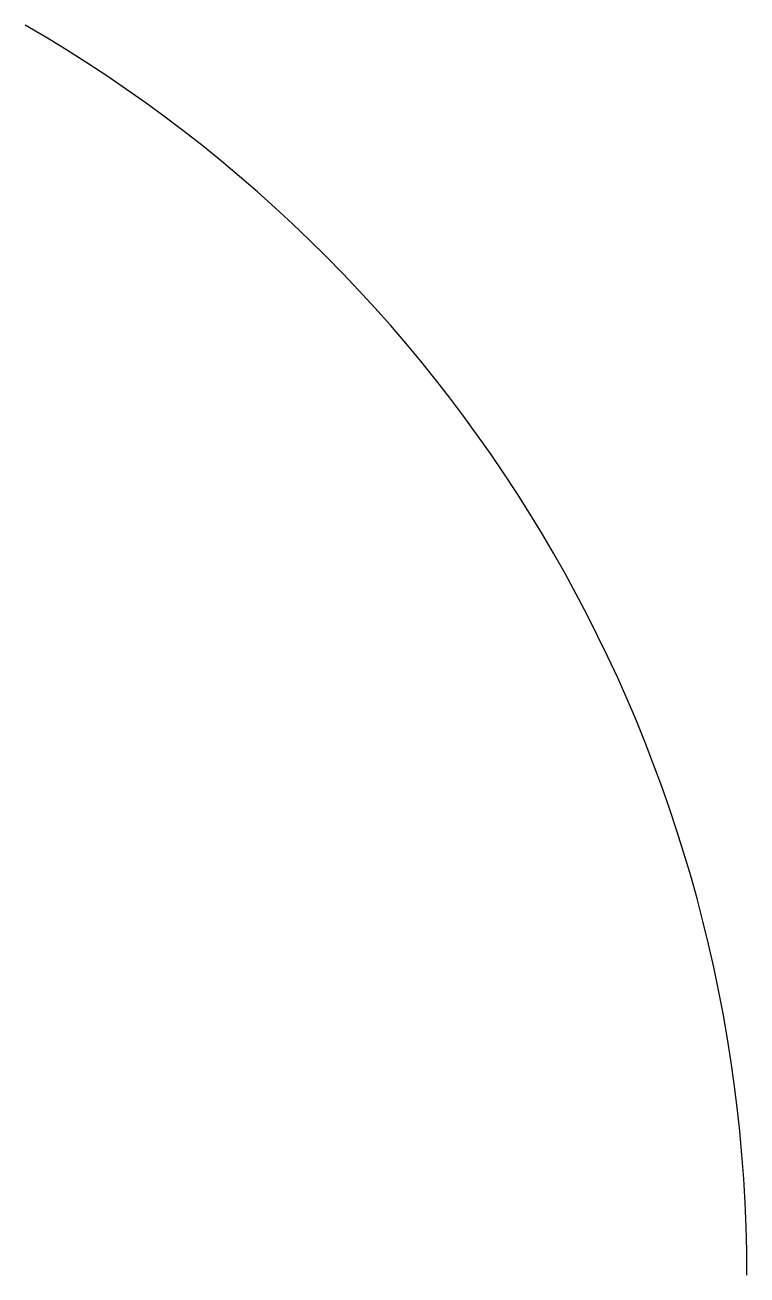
# Model space of a CAD drawing. Header units: inches. Extents: x 50 to 100, y 0 to 86.6.
import ezdxf

# ---------------------------------------------------------------- set-up
doc = ezdxf.new("R2010")
doc.units = ezdxf.units.IN
doc.header["$MEASUREMENT"] = 0

msp = doc.modelspace()

# ---------------------------------------------------------------- linework, layer by layer
msp.add_arc((0, 0), 100, 0, 60)

doc.saveas('drawing.dxf')
